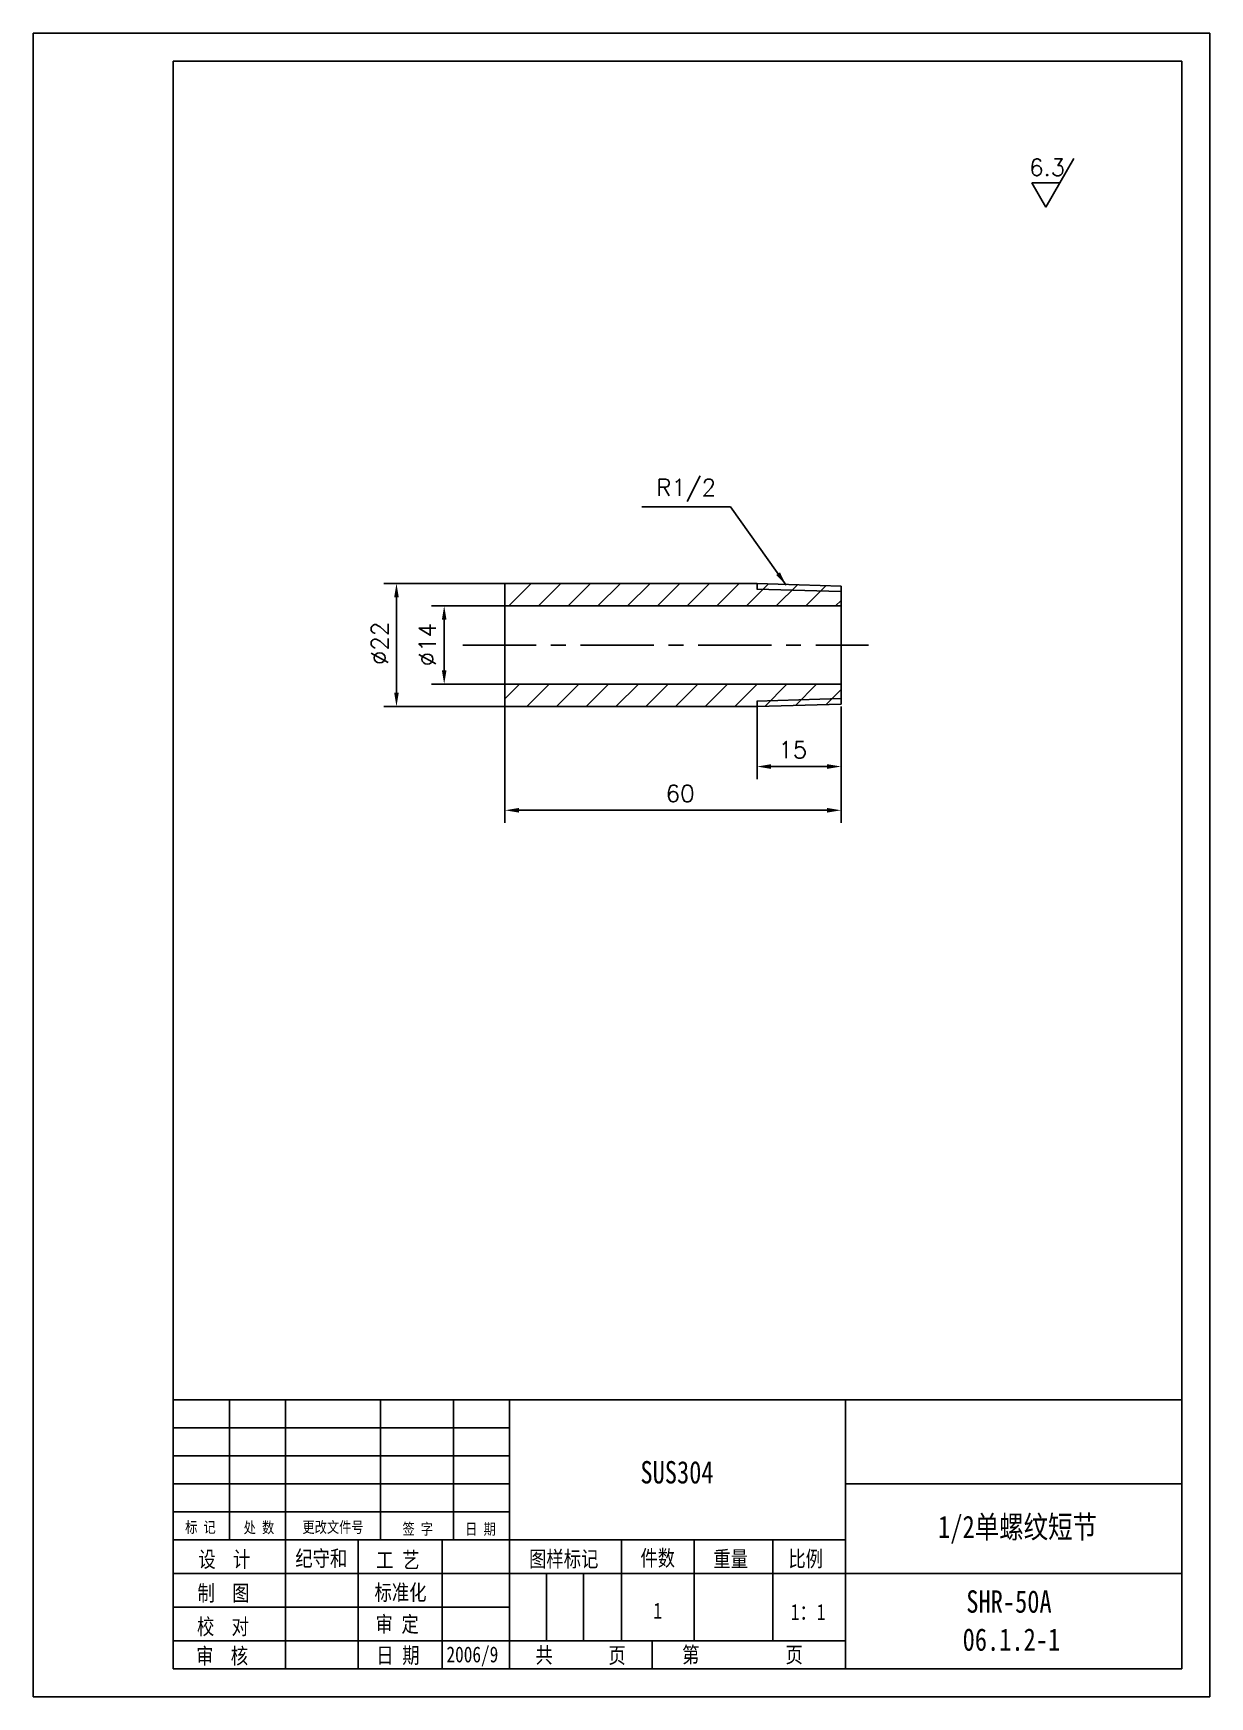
# Model space of a CAD drawing. Extents: x 346 to 556, y 136 to 433.
import ezdxf

# ---------------------------------------------------------------- set-up
doc = ezdxf.new("R2010")
doc.units = 0
doc.header["$LTSCALE"] = 10.5
doc.header["$MEASUREMENT"] = 0
doc.linetypes.add('CENTER', pattern=[2, 1.25, -0.25, 0.25, -0.25])
doc.layers.get('DEFPOINTS').update_dxf_attribs({"linetype": 'CONTINUOUS'})
doc.layers.add('PART', color=3, linetype='CONTINUOUS')
doc.layers.add('SMPEN_THICK', color=7, linetype='CONTINUOUS')
doc.styles.add('HZDX', font='', dxfattribs={"width": 0.8, "height": 7.5})
doc.styles.get("Standard").update_dxf_attribs({"font": 'txt.shx', "height": 3})
doc.styles.get('HZDX').set_extended_font_data('SimSun')
doc.dimstyles.get("Standard").update_dxf_attribs({"dimtxt": 0.18, "dimasz": 0.18, "dimexe": 0.18, "dimexo": 0.0625, "dimgap": 0.09, "dimtad": 0, "dimtih": 1, "dimtoh": 1, "dimdec": 4, "dimzin": 0, "dimdsep": 46, "dimtxsty": 'Standard', "dimcen": 0.09, "dimadec": 0, "dimazin": 0, "dimtfac": 1, "dimtdec": 4, "dimtofl": 0, "dimtmove": 0, "dimatfit": 3, "dimfxl": 1, "dimtolj": 1, "dimtzin": 0, "dimarcsym": 0})

# ---------------------------------------------------------------- blocks, each defined once
blk = doc.blocks.new('*D7')
at = {"layer": 'DEFPOINTS', "color": 0, "transparency": 16777216}
for p in [(475.5, 312.43), (490.5, 312.43), (490.5, 301.73)]:
    blk.add_point(p, dxfattribs=at)
at = {"layer": 'SMPEN_THICK', "color": 2, "lineweight": -2, "transparency": 16777216}
for p, q in [((475.5, 312.43), (475.5, 299.48)), ((490.5, 312.43), (490.5, 299.48)), ((478, 301.73), (488, 301.73))]:
    blk.add_line(p, q, dxfattribs=at)
at = {"layer": 'SMPEN_THICK', "color": 2, "transparency": 16777216}
for points in [[(478, 302.15), (478, 301.31), (475.5, 301.73)], [(488, 302.15), (488, 301.31), (490.5, 301.73)]]:
    blk.add_solid(points, dxfattribs=at)
at = {"layer": 'SMPEN_THICK', "color": 2, "transparency": 16777216, "insert": (481.88, 304.73), "char_height": 3, "attachment_point": 5}
blk.add_mtext('\\A1;15', dxfattribs=at)
blk = doc.blocks.new('*D8')
at = {"layer": 'DEFPOINTS', "color": 0, "transparency": 16777216}
for p in [(430.5, 312.43), (490.5, 312.43), (490.5, 293.92)]:
    blk.add_point(p, dxfattribs=at)
at = {"layer": 'SMPEN_THICK', "color": 2, "lineweight": -2, "transparency": 16777216}
for p, q in [((430.5, 312.43), (430.5, 291.67)), ((490.5, 312.43), (490.5, 291.67)), ((433, 293.92), (488, 293.92))]:
    blk.add_line(p, q, dxfattribs=at)
at = {"layer": 'SMPEN_THICK', "color": 2, "transparency": 16777216}
for points in [[(433, 294.34), (433, 293.51), (430.5, 293.92)], [(488, 294.34), (488, 293.51), (490.5, 293.92)]]:
    blk.add_solid(points, dxfattribs=at)
at = {"layer": 'SMPEN_THICK', "color": 2, "transparency": 16777216, "insert": (461.77, 296.92), "char_height": 3, "attachment_point": 5}
blk.add_mtext('\\A1;60', dxfattribs=at)
blk = doc.blocks.new('*D9')
at = {"layer": 'DEFPOINTS', "color": 0, "transparency": 16777216}
for p in [(431.19, 330.43), (419.65, 316.43), (430.5, 316.43)]:
    blk.add_point(p, dxfattribs=at)
at = {"layer": 'SMPEN_THICK', "color": 2, "lineweight": -2, "transparency": 16777216}
for p, q in [((431.19, 330.43), (417.4, 330.43)), ((419.65, 327.93), (419.65, 318.93)), ((430.5, 316.43), (417.4, 316.43))]:
    blk.add_line(p, q, dxfattribs=at)
at = {"layer": 'SMPEN_THICK', "color": 2, "transparency": 16777216}
for points in [[(419.24, 327.93), (420.07, 327.93), (419.65, 330.43)], [(419.24, 318.93), (420.07, 318.93), (419.65, 316.43)]]:
    blk.add_solid(points, dxfattribs=at)
at = {"layer": 'SMPEN_THICK', "color": 2, "transparency": 16777216, "insert": (416.65, 323.49), "char_height": 3, "attachment_point": 5, "rotation": 90}
blk.add_mtext('\\A1;%%c14', dxfattribs=at)
blk = doc.blocks.new('*D10')
at = {"layer": 'DEFPOINTS', "color": 0, "transparency": 16777216}
for p in [(430.5, 334.43), (411.13, 312.43), (430.5, 312.43)]:
    blk.add_point(p, dxfattribs=at)
at = {"layer": 'SMPEN_THICK', "color": 2, "lineweight": -2, "transparency": 16777216}
for p, q in [((430.5, 334.43), (408.88, 334.43)), ((411.13, 331.93), (411.13, 314.93)), ((430.5, 312.43), (408.88, 312.43))]:
    blk.add_line(p, q, dxfattribs=at)
at = {"layer": 'SMPEN_THICK', "color": 2, "transparency": 16777216}
for points in [[(410.72, 331.93), (411.55, 331.93), (411.13, 334.43)], [(410.72, 314.93), (411.55, 314.93), (411.13, 312.43)]]:
    blk.add_solid(points, dxfattribs=at)
at = {"layer": 'SMPEN_THICK', "color": 2, "transparency": 16777216, "insert": (408.13, 323.72), "char_height": 3, "attachment_point": 5, "rotation": 90}
blk.add_mtext('\\A1;%%c22', dxfattribs=at)

msp = doc.modelspace()

# ---------------------------------------------------------------- hatches: boundary and pattern name
at = {"layer": 'SMPEN_THICK'}
h = msp.add_hatch(dxfattribs=at)
h.set_pattern_fill('ANSI31', color=256, scale=30, style=0)
h.paths.add_polyline_path([(430.49754, 334.42578), (430.49754, 330.42578), (490.49754, 330.42578), (490.49754, 332.95655), (475.49754, 333.42529), (475.49754, 334.42578)])
h.paths.add_polyline_path([(475.49754, 334.42578), (475.49754, 333.42529), (490.49754, 332.95655), (490.49754, 333.95703)], flags=16)
h.paths.add_polyline_path([(475.49754, 313.42627), (475.49754, 312.42578), (490.49754, 312.89453), (490.49754, 313.89502)])
h.paths.add_polyline_path([(475.49754, 312.42578), (475.49754, 313.42627), (490.49754, 313.89502), (490.49754, 316.42578), (430.49754, 316.42578), (430.49754, 312.42578)])

# ---------------------------------------------------------------- linework, layer by layer
at = {"layer": 'PART', "color": 6, "linetype": 'Continuous'}
for p, q in [((346.30103, 432.65178), (556.30103, 432.65178)), ((556.30103, 432.65178), (556.30103, 135.65178)), ((556.30103, 135.65178), (346.30103, 135.65178))]:
    msp.add_line(p, q, dxfattribs=at)
at = {"layer": 'PART', "color": 5, "linetype": 'Continuous'}
for p, q in [((371.30103, 427.65178), (551.30103, 427.65178)), ((551.30103, 427.65178), (551.30103, 140.65178)), ((371.30103, 188.65178), (371.30103, 140.65178)), ((551.30103, 140.65178), (371.30103, 140.65178))]:
    msp.add_line(p, q, dxfattribs=at)
at = {"layer": 'PART', "linetype": 'Continuous'}
for p, q in [((381.30103, 188.65178), (381.30103, 163.65178)), ((391.30103, 188.65178), (391.30103, 140.65178)), ((408.30103, 188.65178), (408.30103, 163.65178)), ((421.30103, 188.65178), (421.30103, 163.65178)), ((431.30103, 188.65178), (431.30103, 140.65178)), ((491.30103, 188.65178), (491.30103, 140.65178)), ((551.30103, 173.65178), (491.30103, 173.65178)), ((404.30103, 163.65178), (404.30103, 140.65178)), ((419.30103, 163.65178), (419.30103, 140.65178)), ((451.30103, 163.65178), (451.30103, 145.65178)), ((464.30103, 163.65178), (464.30103, 145.65178)), ((478.30103, 163.65178), (478.30103, 145.65178)), ((437.90103, 157.65178), (437.90103, 145.65178)), ((444.50103, 157.65178), (444.50103, 145.65178)), ((551.30103, 157.65178), (491.30103, 157.65178)), ((456.7788, 145.65178), (456.7788, 140.65178))]:
    msp.add_line(p, q, dxfattribs=at)
at = {"layer": 'SMPEN_THICK', "color": 6}
msp.add_line((346.30103, 135.65178), (346.30103, 432.65178), dxfattribs=at)
at = {"layer": 'SMPEN_THICK', "color": 5}
for p, q in [((371.30103, 188.65178), (371.30103, 427.65178)), ((551.30103, 188.65178), (371.30103, 188.65178))]:
    msp.add_line(p, q, dxfattribs=at)
at = {"layer": 'SMPEN_THICK'}
for p, q in [((532.04781, 410.28484), (527.04781, 401.62458)), ((527.04781, 401.62458), (524.54781, 405.95471)), ((524.54781, 405.95471), (529.54781, 405.95471)), ((475.4663, 333.42627), (490.4663, 332.95752)), ((475.4663, 313.42529), (490.4663, 313.89404)), ((431.30103, 183.65178), (371.30103, 183.65178)), ((431.30103, 178.65178), (371.30103, 178.65178)), ((431.30103, 173.65178), (371.30103, 173.65178)), ((431.30103, 168.65178), (371.30103, 168.65178)), ((491.30103, 163.65178), (371.30103, 163.65178)), ((491.30103, 157.65178), (371.30103, 157.65178)), ((431.30103, 151.65178), (371.30103, 151.65178)), ((491.30103, 145.65178), (371.30103, 145.65178))]:
    msp.add_line(p, q, dxfattribs=at)
at = {"layer": 'SMPEN_THICK', "color": 4}
for p, q in [((430.49754, 334.42578), (430.49754, 312.42578)), ((430.49754, 334.42578), (475.49754, 334.42578)), ((475.49754, 334.42578), (475.49754, 333.42529)), ((475.49754, 334.42578), (490.49754, 333.95703)), ((490.49754, 333.95703), (490.49754, 312.89453)), ((430.49754, 330.42578), (490.49754, 330.42578)), ((430.49754, 316.42578), (490.49754, 316.42578)), ((430.49754, 312.42578), (475.49754, 312.42578)), ((475.49754, 313.42627), (475.49754, 312.42578)), ((475.49754, 312.42578), (490.49754, 312.89453))]:
    msp.add_line(p, q, dxfattribs=at)
at = {"layer": 'SMPEN_THICK', "color": 1, "linetype": 'CENTER'}
msp.add_line((422.96508, 323.42578), (495.37072, 323.42578), dxfattribs=at)

# ---------------------------------------------------------------- texts
at = {"layer": 'SMPEN_THICK', "style": 'HZDX', "width": 0.8}
for s, height, p in [('SUS304', 4, (454.67814, 173.7293)), ('标 记', 2, (373.41785, 164.92232)), ('处 数', 2, (383.86005, 164.85827)), ('更改文件号', 2, (394.34956, 164.92321)), ('签 字', 2, (412.21354, 164.61907)), ('日 期', 2, (423.40237, 164.59729)), ('1/2单螺纹短节', 4, (507.81933, 163.96991)), ('设  计', 2.835, (375.77433, 158.77083)), ('纪守和', 2.835, (393.07348, 158.92796)), ('工 艺', 2.835, (407.51607, 158.64147)), ('图样标记', 2.835, (434.79808, 158.83978)), ('件数', 2.835, (454.66907, 158.9884)), ('重量', 2.835, (467.70016, 158.84021)), ('比例', 2.835, (481.08575, 158.8587)), ('制  图', 2.835, (375.62607, 152.73889)), ('标准化', 2.835, (407.21955, 152.85028)), ('SHR-50A', 4, (512.849, 150.64742)), ('1', 2.835, (456.98895, 149.60525)), ('1：1', 2.835, (481.51117, 149.37034)), ('校  对', 2.835, (375.5242, 146.76006)), ('审 定', 2.835, (407.3863, 147.1886)), ('06.1.2-1', 4, (512.19327, 143.86411)), ('审  核', 2.835, (375.37594, 141.5272)), ('日 期', 2.835, (407.52232, 141.63192)), ('2006/9', 2.835, (420.05425, 141.78905)), ('共', 2.835, (435.95104, 141.68389)), ('页', 2.835, (448.95902, 141.61904)), ('第', 2.835, (462.11868, 141.72086)), ('页', 2.835, (480.58402, 141.72086))]:
    msp.add_text(s, height=height, dxfattribs=at).set_placement(p)
at = {"layer": 'SMPEN_THICK', "char_height": 3, "attachment_point": 1}
for s, insert, width in [('6.3', (524.06676, 410.2087), 8.5736), ('R1/2', (457.51156, 353.04587), 15.1437)]:
    msp.add_mtext(s, dxfattribs=dict(at, insert=insert, width=width))

# ---------------------------------------------------------------- dimensions: what is measured, and where the dimension line sits
at = {"layer": 'SMPEN_THICK'}
for base, p1, p2, picture, middle in [((411.1341, 312.42578), (430.49754, 334.42578), (430.49754, 312.42578), '*D10', (411.1341, 323.72182)), ((419.65241, 316.42578), (431.1885, 330.42578), (430.49754, 316.42578), '*D9', (419.65241, 323.48534))]:
    dim = msp.add_linear_dim(base=base, p1=p1, p2=p2, angle=90, text='%%c<>', dimstyle='Standard', override={"dimtxt": 5, "dimasz": 2.5, "dimexe": 2.25, "dimexo": 0, "dimgap": 1.5, "dimtad": 1, "dimtih": 0, "dimtoh": 0, "dimzin": 8, "dimclrd": 2, "dimclre": 2, "dimclrt": 2, "dimtm": 0.115, "dimtfac": 0.66667, "dimtofl": 1, "dimatfit": 1, "dimtvp": 5, "dimtzin": 8}, dxfattribs=at)
    dim.commit()
    dim.dimension.update_dxf_attribs({"geometry": picture, "text_midpoint": middle, "dimtype": 160})
for base, p1, picture, middle in [((490.49754, 293.9248), (430.49754, 312.42578), '*D8', (461.77072, 293.9248)), ((490.49754, 301.72878), (475.49754, 312.42578), '*D7', (481.88339, 301.72878))]:
    dim = msp.add_linear_dim(base=base, p1=p1, p2=(490.49754, 312.42578), dimstyle='Standard', override={"dimtxt": 5, "dimasz": 2.5, "dimexe": 2.25, "dimexo": 0, "dimgap": 1.5, "dimtad": 1, "dimtih": 0, "dimtoh": 0, "dimzin": 8, "dimclrd": 2, "dimclre": 2, "dimclrt": 2, "dimtm": 0.115, "dimtfac": 0.66667, "dimtofl": 1, "dimatfit": 1, "dimtvp": 5, "dimtzin": 8}, dxfattribs=at)
    dim.commit()
    dim.dimension.update_dxf_attribs({"geometry": picture, "text_midpoint": middle, "dimtype": 160})

# ---------------------------------------------------------------- leaders
msp.add_leader([(480.7003, 334.12713), (470.76227, 348.0797), (454.90875, 348.0797)], dimstyle='Standard', override={"dimtxt": 5, "dimasz": 2.5, "dimexe": 2.25, "dimexo": 0, "dimgap": 1.5, "dimtih": 0, "dimtoh": 0, "dimzin": 8, "dimclrd": 2, "dimclre": 2, "dimclrt": 2, "dimtm": 0.115, "dimtfac": 0.66667, "dimtofl": 1, "dimatfit": 1, "dimtvp": 5, "dimtzin": 8}, dxfattribs=at)

doc.saveas('drawing.dxf')
